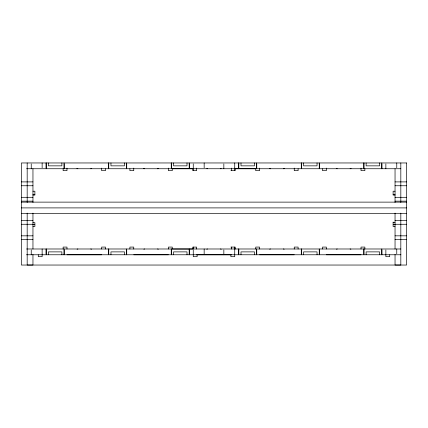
<?xml version="1.0" encoding="UTF-8"?>
<svg xmlns="http://www.w3.org/2000/svg" width="428" height="428" viewBox="0 0 428 428"><rect width="100%" height="100%" fill="white"/><g stroke="black" fill="none" stroke-linecap="round" stroke-linejoin="round"><path stroke-width="0.64" d="M26.536 168.739L400.822 168.739M230.885 170.665L235.186 170.665L235.186 168.739L255.73 168.755L255.73 170.681L259.582 170.681L259.582 168.113M21.4 181.9L32.956 181.9M395.044 181.9L406.6 181.9M21.4 185.752L32.956 185.752M395.044 185.752L406.6 185.752M32.956 191.225L34.882 191.225L34.882 195.077L32.956 195.077M395.044 191.225L393.118 191.225L393.118 195.077L395.044 195.077M32.956 194.419L34.882 194.419M393.118 194.419L395.044 194.419M21.4 197.308L32.956 197.308M395.044 197.308L406.6 197.308M21.4 201.16L32.956 201.16M395.044 201.16L406.6 201.16M21.4 202.123L406.6 202.123M21.4 207.901L406.6 207.901M21.4 213.679L406.6 213.679M21.4 220.42L32.956 220.42M395.044 220.42L406.6 220.42M32.956 222.683L34.882 222.683L34.882 226.535L32.956 226.535M393.118 222.683L395.044 222.683M21.4 224.272L32.956 224.272M395.044 224.272L406.6 224.272M32.956 224.593L34.882 224.593M393.118 224.593L395.044 224.593M395.044 226.535L393.118 226.535L393.118 222.025M21.4 235.828L32.956 235.828M395.044 235.828L406.6 235.828M21.4 239.68L32.956 239.68M395.044 239.68L406.6 239.68M230.885 247.063L235.186 247.09L235.186 249.016M26.536 248.989L400.822 248.989M26.466 254.767L400.902 254.767M66.982 254.783L101.65 254.783M133.75 254.783L168.418 254.783M196.666 254.794L231.334 254.794M259.582 254.783L294.25 254.783M326.35 254.783L361.018 254.783M400.822 162.961L400.822 202.487M400.822 213.117L400.822 265.039L395.044 265.039L395.044 254.387M396.761 162.961L396.761 167.776M396.761 248.989L396.761 253.804M395.044 168.739L395.044 202.487M395.044 213.117L395.044 249.005M389.715 254.767L389.715 256.693L385.863 256.693L385.863 249.952M385.863 163.924L385.863 168.739M381.883 163.924L381.883 168.739M381.883 249.952L381.883 254.767M381.803 162.961L381.803 168.739M381.803 248.989L381.803 254.767M379.604 162.961L379.604 165.85L366.122 165.85L366.122 162.961M379.604 254.767L379.604 251.878L366.122 251.878L366.122 254.767M364.87 168.755L364.87 170.681L361.018 170.681L361.018 168.113M364.87 249.005L364.87 247.079L361.018 247.079L361.018 249.005M363.923 162.961L363.923 168.739M363.923 248.989L363.923 254.767M363.843 162.961L363.843 167.776M363.843 248.989L363.843 253.804M326.35 168.113L326.35 170.681L322.498 170.681L322.498 168.755M326.35 249.005L326.35 247.079L322.498 247.079L322.498 249.005M319.32 163.924L319.32 168.739M319.32 249.952L319.32 254.767M319.24 162.961L319.24 168.739M319.24 248.989L319.24 254.767M317.041 162.961L317.041 165.85L303.559 165.85L303.559 162.961M317.041 254.767L317.041 251.878L303.559 251.878L303.559 254.767M301.36 162.961L301.36 168.739M301.36 248.989L301.36 254.767M301.28 162.961L301.28 167.776M301.28 248.989L301.28 253.804M298.102 168.755L298.102 170.681L294.25 170.681L294.25 168.113M298.102 249.005L298.102 247.079L294.25 247.079L294.25 249.005M259.582 249.005L259.582 247.079L255.73 247.079L255.73 249.005M256.757 163.924L256.757 168.739M256.757 249.952L256.757 254.767M256.677 162.961L256.677 168.739M256.677 248.989L256.677 254.767M254.478 162.961L254.478 165.85L240.996 165.85L240.996 162.961M254.478 254.767L254.478 251.878L240.996 251.878L240.996 254.767M238.797 162.961L238.797 168.739M238.797 248.989L238.797 254.767M238.717 162.961L238.717 167.776M238.717 248.989L238.717 253.804M234.737 162.961L234.737 167.776M234.737 168.097L234.737 170.665M234.737 247.063L234.737 253.804M234.737 254.125L234.737 256.693L230.885 256.693L230.885 254.767M231.334 168.097L231.334 170.665M231.334 247.09L231.334 249.016M223.839 163.924L223.839 168.739M223.839 249.952L223.839 254.767M204.161 162.961L204.161 167.776M204.161 248.989L204.161 253.804M197.115 254.767L197.115 256.693L193.263 256.693L193.263 249.952M196.666 168.097L196.666 170.665L192.814 170.665L192.814 168.739L172.27 168.755L172.27 170.681L168.418 170.681L168.418 168.113M196.666 249.016L196.666 247.09L192.814 247.09L192.814 249.016L172.27 249.005L172.27 247.079L168.418 247.079L168.418 249.005M193.263 163.924L193.263 170.665M193.263 247.063L193.263 248.989M189.283 163.924L189.283 168.739M189.283 249.952L189.283 254.767M189.203 162.961L189.203 168.739M189.203 248.989L189.203 254.767M187.004 162.961L187.004 165.85L173.522 165.85L173.522 162.961M187.004 254.767L187.004 251.878L173.522 251.878L173.522 254.767M171.323 162.961L171.323 168.739M171.323 248.989L171.323 254.767M171.243 162.961L171.243 167.776M171.243 248.989L171.243 253.804M133.75 168.113L133.75 170.681L129.898 170.681L129.898 168.755M133.75 249.005L133.75 247.079L129.898 247.079L129.898 249.005M126.72 163.924L126.72 168.739M126.72 249.952L126.72 254.767M126.64 162.961L126.64 168.739M126.64 248.989L126.64 254.767M124.441 162.961L124.441 165.85L110.959 165.85L110.959 162.961M124.441 254.767L124.441 251.878L110.959 251.878L110.959 254.767M108.76 162.961L108.76 168.739M108.76 248.989L108.76 254.767M108.68 162.961L108.68 167.776M108.68 248.989L108.68 253.804M105.502 168.755L105.502 170.681L101.65 170.681L101.65 168.113M105.502 249.005L105.502 247.079L101.65 247.079L101.65 249.005M66.982 168.113L66.982 170.681L63.13 170.681L63.13 168.755M66.982 249.005L66.982 247.079L63.13 247.079L63.13 249.005M64.157 163.924L64.157 168.739M64.157 249.952L64.157 254.767M64.077 162.961L64.077 168.739M64.077 248.989L64.077 254.767M61.878 162.961L61.878 165.85L48.396 165.85L48.396 162.961M61.878 254.767L61.878 251.878L48.396 251.878L48.396 254.767M46.197 162.961L46.197 168.739M46.197 248.989L46.197 254.767M46.117 162.961L46.117 167.776M46.117 248.989L46.117 253.804M42.137 162.961L42.137 167.776M42.137 248.989L42.137 253.804M42.137 254.125L42.137 256.693L38.285 256.693L38.285 254.767M32.956 168.739L32.956 202.487M32.956 213.117L32.956 249.005M32.956 254.387L32.956 265.039L27.178 265.039L27.178 213.117M31.239 163.924L31.239 168.739M31.239 249.952L31.239 254.767M27.178 162.961L27.178 202.487M90.736 249.005A1.445 1.445 0 0 1 91.528 249.24M77.104 249.24A1.445 1.445 0 0 1 77.896 249.005M157.504 249.005A1.445 1.445 0 0 1 158.296 249.24M143.872 249.24A1.445 1.445 0 0 1 144.664 249.005M91.758 168.332A1.445 1.445 0 0 1 90.736 168.755M77.896 168.755A1.445 1.445 0 0 1 76.874 168.332M158.526 168.332A1.445 1.445 0 0 1 157.504 168.755M144.664 168.755A1.445 1.445 0 0 1 143.642 168.332M283.336 249.005A1.445 1.445 0 0 1 284.128 249.24M269.704 249.24A1.445 1.445 0 0 1 270.496 249.005M350.104 249.005A1.445 1.445 0 0 1 350.896 249.24M336.472 249.24A1.445 1.445 0 0 1 337.264 249.005M284.358 168.332A1.445 1.445 0 0 1 283.336 168.755M270.496 168.755A1.445 1.445 0 0 1 269.474 168.332M351.126 168.332A1.445 1.445 0 0 1 350.104 168.755M337.264 168.755A1.445 1.445 0 0 1 336.242 168.332M220.42 249.016A1.445 1.445 0 0 1 221.212 249.251M206.788 249.251A1.445 1.445 0 0 1 207.58 249.016M221.212 168.504A1.445 1.445 0 0 1 220.42 168.739M207.58 168.739A1.445 1.445 0 0 1 206.788 168.504M406.6 162.961L21.4 162.961L21.4 265.039L406.6 265.039L406.6 162.961"/></g></svg>
